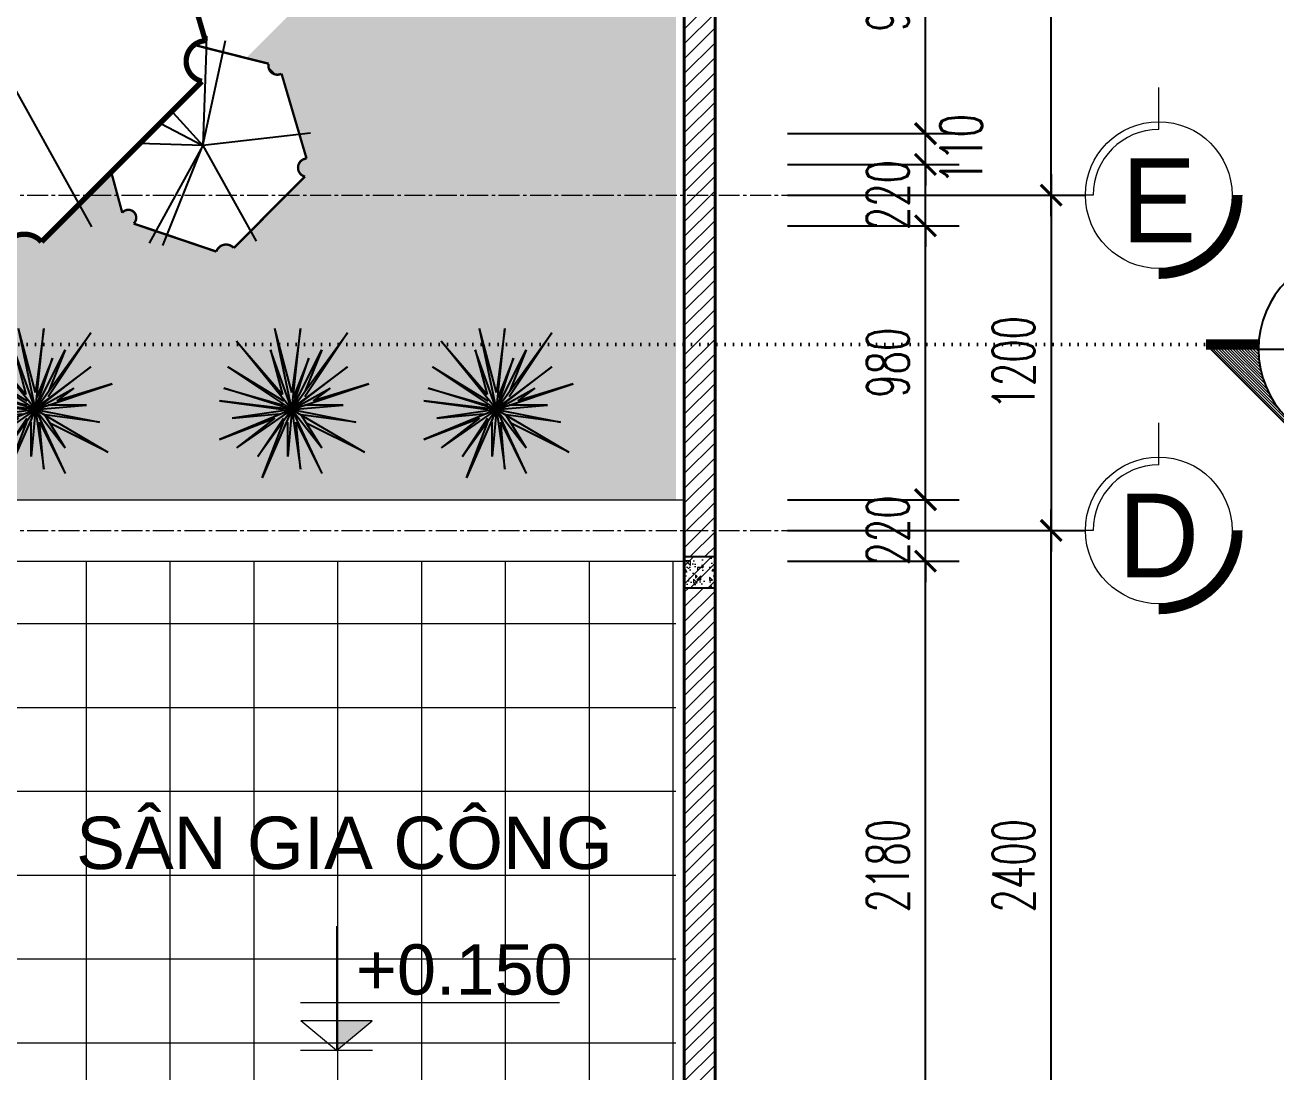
# Model space of a CAD drawing. Header units: millimetres. Extents: x -229618 to 2906, y -178063 to 96806.
# Drawn here: x -195343 to -190865, y -31883 to -28136 of the extents above; entities that cross this region are included whole.
import ezdxf
from ezdxf.enums import TextEntityAlignment as Align

# ---------------------------------------------------------------- set-up
doc = ezdxf.new("R2010")
doc.units = ezdxf.units.MM
doc.header["$LTSCALE"] = 200
doc.header["$MEASUREMENT"] = 0
doc.set_wipeout_variables(frame=1)
doc.header["$PDMODE"] = 3
doc.header["$PDSIZE"] = 50
for name, pattern in [('ACAD_ISO07W100', [3, 0, -3]), ('CENTER2', [1.125, 0.75, -0.125, 0.125, -0.125]), ('DASHED2', [0.375, 0.25, -0.125]), ('HIDDEN2', [0.1875, 0.125, -0.0625])]:
    doc.linetypes.add(name, pattern=pattern)
doc.layers.get('0').update_dxf_attribs({"color": 95, "linetype": 'CONTINUOUS'})
doc.layers.get('DEFPOINTS').update_dxf_attribs({"linetype": 'CONTINUOUS'})
for name, color, linetype, lineweight in [('cat', 1, 'CONTINUOUS', 40), ('hatch', 250, 'CONTINUOUS', 5), ('KH cat', 2, 'HIDDEN2', 50), ('khuat', 8, 'DASHED2', 15), ('thay', 7, 'CONTINUOUS', 18), ('tim', 18, 'CENTER2', 9)]:
    doc.layers.add(name, color=color, linetype=linetype, lineweight=lineweight)
for name, color, linetype in [('Cayxanh', 99, 'CONTINUOUS'), ('COT', 2, 'CONTINUOUS'), ('DIM', 251, 'CONTINUOUS'), ('MANH', 9, 'CONTINUOUS'), ('NOITHAT', 99, 'CONTINUOUS'), ('TEXT', 33, 'CONTINUOUS')]:
    doc.layers.add(name, color=color, linetype=linetype)
doc.styles.add('Aria H iso', font='Vharial_0.ttf')
doc.styles.add('Arial N  iso', font='vnarialn_0.ttf')
doc.styles.add('CHU HOA Day', font='Vharial_0.ttf')
doc.styles.add('CHUC HOA MANH', font='chhbg.shx', dxfattribs={"width": 0.8, "height": 250})
doc.styles.add('dam', font='Vhavanb_0.ttf', dxfattribs={"width": 0.9, "height": 450})
doc.styles.add('Scale', font='vnsimli.shx', dxfattribs={"width": 0.65, "bigfont": 'bigfont.shx'})
doc.dimstyles.new('Scale', dxfattribs={"dimscale": 75, "dimtxt": 2, "dimasz": 1, "dimexe": 1.6, "dimexo": 0, "dimgap": 0.8, "dimtad": 1, "dimdec": 0, "dimzin": 0, "dimdsep": 46, "dimtxsty": 'Scale', "dimblk": 'ARCHTICK', "dimcen": 0.1, "dimdle": 1, "dimclrd": 256, "dimclre": 256, "dimclrt": 3, "dimadec": 0, "dimazin": 0, "dimtfac": 1, "dimtdec": 0, "dimtix": 1, "dimtmove": 2, "dimatfit": 3, "dimldrblk": 'ARCHTICK', "dimfxl": 0, "dimtolj": 1, "dimtzin": 0, "dimarcsym": 0})

# ---------------------------------------------------------------- blocks, each defined once
blk = doc.blocks.new('cao do')
at = {"layer": 'thay'}
for p, q in [((0, 444.6272508608236), (0, 0)), ((798.181270029163, 170.2365376747912), (-128.2891475682845, 170.2365376747912)), ((0, 0), (-127.8852143107215, 106.0771588497737)), ((127.8852143107215, 106.0771588497737), (-127.8852143107215, 106.0771588497737)), ((0, 0), (127.8852143107215, 106.0771588497737))]:
    blk.add_line(p, q, dxfattribs=at)
at = {"layer": 'thay', "ltscale": 600}
blk.add_line((128.2891475682845, 0), (-128.2891475682845, 0), dxfattribs=at)
at = {"layer": 'thay', "color": 150, "ltscale": 600}
blk.add_solid([(0, 0), (0, 106.0771588497737), (127.8852143107215, 106.0771588497737)], dxfattribs=at)
at = {"layer": 'TEXT', "style": 'Arial N  iso'}
blk.add_attdef('%%P0.000', text='', height=200.0000000007276, dxfattribs=at).set_placement((69.50250721070915, 290.0113117169822), align=Align.MIDDLE_LEFT)
blk = doc.blocks.new('_ArchTick')
at = {"color": 0, "linetype": 'ByBlock', "const_width": 0.15}
blk.add_lwpolyline([(-0.5, -0.5), (0.5, 0.5)], dxfattribs=at)
blk = doc.blocks.new('*D301')
at = {"layer": 'DEFPOINTS', "color": 0, "linetype": 'Continuous'}
for p in [(-192613.6099957658, -30054.53525224127), (-192119.7393025086, -30054.53525224127), (-192613.6099957658, -32234.53525224127)]:
    blk.add_point(p, dxfattribs=at)
at = {"layer": 'DIM', "linetype": 'Continuous', "lineweight": -2}
for p, q in [((-192119.7393025086, -32309.53525224127), (-192119.7393025086, -29979.53525224127)), ((-192613.6099957658, -30054.53525224127), (-191999.7393025086, -30054.53525224127)), ((-192613.6099957658, -32234.53525224127), (-191999.7393025086, -32234.53525224127))]:
    blk.add_line(p, q, dxfattribs=at)
at = {"layer": 'DIM', "linetype": 'Continuous', "lineweight": -2, "xscale": 75, "yscale": 75, "zscale": 75}
for p, rotation in [((-192119.7393025086, -30054.53525224127), 90), ((-192119.7393025086, -32234.53525224127), 270)]:
    blk.add_blockref('_ArchTick', p, dxfattribs=dict(at, rotation=rotation))
at = {"layer": 'DIM', "color": 3, "linetype": 'Continuous', "insert": (-192254.7393025086, -31144.5352522413), "char_height": 150, "attachment_point": 5, "rotation": 90, "style": 'Scale'}
blk.add_mtext('\\A1;2180', dxfattribs=at)
blk = doc.blocks.new('*D302')
at = {"layer": 'DEFPOINTS', "color": 0, "linetype": 'Continuous'}
for p in [(-192613.6099957658, -28854.53525224151), (-192119.7393025086, -28854.53525224151), (-192613.6099957658, -29834.53525224127)]:
    blk.add_point(p, dxfattribs=at)
at = {"layer": 'DIM', "linetype": 'Continuous', "lineweight": -2}
for p, q in [((-192119.7393025086, -29909.53525224127), (-192119.7393025086, -28779.53525224151)), ((-192613.6099957658, -28854.53525224151), (-191999.7393025086, -28854.53525224151)), ((-192613.6099957658, -29834.53525224127), (-191999.7393025086, -29834.53525224127))]:
    blk.add_line(p, q, dxfattribs=at)
at = {"layer": 'DIM', "linetype": 'Continuous', "lineweight": -2, "xscale": 75, "yscale": 75, "zscale": 75}
for p, rotation in [((-192119.7393025086, -28854.53525224151), 90), ((-192119.7393025086, -29834.53525224127), 270)]:
    blk.add_blockref('_ArchTick', p, dxfattribs=dict(at, rotation=rotation))
at = {"layer": 'DIM', "color": 3, "linetype": 'Continuous', "insert": (-192254.7393025086, -29344.53525224142), "char_height": 150, "attachment_point": 5, "rotation": 90, "style": 'Scale'}
blk.add_mtext('\\A1;980', dxfattribs=at)
blk = doc.blocks.new('*D303')
at = {"layer": 'DEFPOINTS', "color": 0, "linetype": 'Continuous'}
for p in [(-192613.6099957658, -28634.53525224148), (-192119.7393025086, -28634.53525224148), (-192613.6099957658, -28854.53525224151)]:
    blk.add_point(p, dxfattribs=at)
at = {"layer": 'DIM', "linetype": 'Continuous', "lineweight": -2}
for p, q in [((-192119.7393025086, -28634.53525224148), (-192119.7393025086, -28559.53525224148)), ((-192613.6099957658, -28634.53525224148), (-191999.7393025086, -28634.53525224148)), ((-192119.7393025086, -28854.53525224151), (-192119.7393025086, -28634.53525224148)), ((-192613.6099957658, -28854.53525224151), (-191999.7393025086, -28854.53525224151)), ((-192119.7393025086, -28854.53525224151), (-192119.7393025086, -28929.53525224151))]:
    blk.add_line(p, q, dxfattribs=at)
at = {"layer": 'DIM', "linetype": 'Continuous', "lineweight": -2, "xscale": 75, "yscale": 75, "zscale": 75}
for p, rotation in [((-192119.7393025086, -28634.53525224148), 270), ((-192119.7393025086, -28854.53525224151), 90)]:
    blk.add_blockref('_ArchTick', p, dxfattribs=dict(at, rotation=rotation))
at = {"layer": 'DIM', "color": 3, "linetype": 'Continuous', "insert": (-192254.7393025086, -28744.53525224152), "char_height": 150, "attachment_point": 5, "rotation": 90, "style": 'Scale'}
blk.add_mtext('\\A1;220', dxfattribs=at)
blk = doc.blocks.new('*D321')
at = {"layer": 'DEFPOINTS', "color": 0, "linetype": 'Continuous'}
for p in [(-192613.6099957658, -28524.53525224151), (-192119.7393025086, -28524.53525224151), (-192613.6099957658, -28634.53525224148)]:
    blk.add_point(p, dxfattribs=at)
at = {"layer": 'DIM', "linetype": 'Continuous', "lineweight": -2}
for p, q in [((-192119.7393025086, -28524.53525224151), (-192119.7393025086, -28449.53525224151)), ((-192613.6099957658, -28524.53525224151), (-191999.7393025086, -28524.53525224151)), ((-192119.7393025086, -28634.53525224148), (-192119.7393025086, -28524.53525224151)), ((-192613.6099957658, -28634.53525224148), (-191999.7393025086, -28634.53525224148)), ((-192119.7393025086, -28634.53525224148), (-192119.7393025086, -28709.53525224148))]:
    blk.add_line(p, q, dxfattribs=at)
at = {"layer": 'DIM', "linetype": 'Continuous', "lineweight": -2, "xscale": 75, "yscale": 75, "zscale": 75}
for p, rotation in [((-192119.7393025086, -28524.53525224151), 270), ((-192119.7393025086, -28634.53525224148), 90)]:
    blk.add_blockref('_ArchTick', p, dxfattribs=dict(at, rotation=rotation))
at = {"layer": 'DIM', "color": 3, "linetype": 'Continuous', "insert": (-191991.9144108376, -28579.53525224146), "char_height": 150, "attachment_point": 5, "rotation": 90, "style": 'Scale'}
blk.add_mtext('\\A1;110', dxfattribs=at)
blk = doc.blocks.new('*D322')
at = {"layer": 'DEFPOINTS', "color": 0, "linetype": 'Continuous'}
for p in [(-192613.6099957658, -27544.53525224151), (-192119.7393025086, -27544.53525224151), (-192613.6099957658, -28524.53525224151)]:
    blk.add_point(p, dxfattribs=at)
at = {"layer": 'DIM', "linetype": 'Continuous', "lineweight": -2}
for p, q in [((-192119.7393025086, -28599.53525224151), (-192119.7393025086, -27469.53525224151)), ((-192613.6099957658, -27544.53525224151), (-191999.7393025086, -27544.53525224151)), ((-192613.6099957658, -28524.53525224151), (-191999.7393025086, -28524.53525224151))]:
    blk.add_line(p, q, dxfattribs=at)
at = {"layer": 'DIM', "linetype": 'Continuous', "lineweight": -2, "xscale": 75, "yscale": 75, "zscale": 75}
for p, rotation in [((-192119.7393025086, -27544.53525224151), 90), ((-192119.7393025086, -28524.53525224151), 270)]:
    blk.add_blockref('_ArchTick', p, dxfattribs=dict(at, rotation=rotation))
at = {"layer": 'DIM', "color": 3, "linetype": 'Continuous', "insert": (-192254.7393025086, -28034.53525224154), "char_height": 150, "attachment_point": 5, "rotation": 90, "style": 'Scale'}
blk.add_mtext('\\A1;980', dxfattribs=at)
blk = doc.blocks.new('cay2')
blk.add_wipeout([(-783.3862520408314, 2605.97634857144), (-669.7851532255713, 2541.382296950036), (-563.7380498672512, 2533.4899911067314), (-470.2005877254892, 2560.034663773793), (-410.85799498562676, 2603.9500386054233), (-366.31049344086506, 2656.3824139971284), (-345.98413039929034, 2707.3580155592645), (1721.4340302103153, 2007.3806147460673), (1705.578429317107, 1886.3899189359781), (1709.3785351840788, 1782.7587459861124), (1763.0838922381342, 1695.821553320965), (1841.313022535275, 1649.610883906681), (1959.594798745315, 1648.6467931032157), (2032.5233530852856, 1688.225422843525), (2058.4453923627907, 1714.7461148422217), (2620.7714587915884, -362.8136449980566), (2526.708301326573, -374.09294228936596), (2477.962788813352, -408.1570759824963), (2440.502035307621, -470.2802771645138), (2434.640462110532, -543.2804498842579), (2455.446299896049, -600.950483296233), (2520.761892467323, -665.9757816962547), (633.239109080773, -2555.7932382937884), (527.0155963109778, -2512.829644794672), (419.94303079556806, -2486.336351840707), (328.029921452408, -2505.535178063784), (235.73282319118871, -2578.877112783841), (-1683.9323415420533, -2094.113215201022), (-1683.9540552983813, -1991.1300562642655), (-1767.2696343614873, -1861.372137035879), (-1837.5185663171462, -1837.5659566372078), (-2013.5719026205743, -1840.189443856826), (-2653.46013747617, 329.70627494855216), (-2535.3096958474225, 371.2510944429059), (-2435.778965057523, 543.8901021496276), (-2457.787081312016, 664.3944059296582), (-2614.679283276069, 791.386527985007), (-791.9667141046169, 2615.0220565941645)]).dxf.layer = 'NOITHAT'
at = {"color": 0}
for p, q in [((0, 0), (-1361.324939018232, 2445.957630174235)), ((1018.669627417694, 2556.634528795257), (0, 0)), ((0, 0), (1371.95001335931, 2490.228389622644)), ((-2755.852947753738, -320.9630080964416), (0, 0)), ((0, 0), (-580.3891068790108, -2689.446808537468)), ((-96.95305563218426, -2800.123707856983), (0, 0)), ((0, 0), (2971.008747612359, -99.60920945741236)), ((2506.165771308588, -1317.054179962724), (0, 0)), ((1929.761124818469, -2136.06277294457), (0, 0)), ((-1665.776821100735, -2009.307241765782), (-1837.518566317158, -1837.565956637263))]:
    blk.add_line(p, q, dxfattribs=at)
at = {"color": 0, "const_width": 60.29463978099962}
blk.add_lwpolyline([(662.3249797616445, -2532.709363803617), (2523.81840313322, -662.9056257683551, -0.87835), (2620.771458791598, -362.8136449981248), (2058.445392362803, 1714.746114842244, -1.08251), (1767.586685554154, 1991.754450507113), (-345.9841303992725, 2707.358015559264, -0.572261), (-791.9667141046084, 2615.022056594142), (-2614.679283276171, 791.3865279849852, -0.8589959999999999), (-2653.460137476184, 329.7062749486649), (-2013.571902620577, -1840.189443856827, -0.641787), (-1683.932341542066, -2094.113215200952), (235.7328231912397, -2578.877112783841, -0.502365), (604.1532383999147, -2578.877112783841)], format="xyb", close=True, dxfattribs=at)
blk = doc.blocks.new('*D61')
at = {"layer": 'DEFPOINTS', "color": 0, "linetype": 'Continuous'}
for p in [(-192613.6099957658, -29944.53525224139), (-191669.7393025086, -29944.53525224139), (-192613.6099957658, -32344.53525224151)]:
    blk.add_point(p, dxfattribs=at)
at = {"layer": 'DIM', "linetype": 'Continuous', "lineweight": -2}
for p, q in [((-191669.7393025086, -32419.53525224151), (-191669.7393025086, -29869.53525224139)), ((-192613.6099957658, -29944.53525224139), (-191549.7393025086, -29944.53525224139)), ((-192613.6099957658, -32344.53525224151), (-191549.7393025086, -32344.53525224151))]:
    blk.add_line(p, q, dxfattribs=at)
at = {"layer": 'DIM', "linetype": 'Continuous', "lineweight": -2, "xscale": 75, "yscale": 75, "zscale": 75}
for p, rotation in [((-191669.7393025086, -29944.53525224139), 90), ((-191669.7393025086, -32344.53525224151), 270)]:
    blk.add_blockref('_ArchTick', p, dxfattribs=dict(at, rotation=rotation))
at = {"layer": 'DIM', "color": 3, "linetype": 'Continuous', "insert": (-191804.7393025086, -31144.53525224148), "char_height": 150, "attachment_point": 5, "rotation": 90, "style": 'Scale'}
blk.add_mtext('\\A1;2400', dxfattribs=at)
blk = doc.blocks.new('*D68')
at = {"layer": 'DEFPOINTS', "color": 0, "linetype": 'Continuous'}
for p in [(-192613.6099957658, -26794.53525224151), (-191669.7393025086, -26794.53525224151), (-192613.6099957658, -28744.53525224151)]:
    blk.add_point(p, dxfattribs=at)
at = {"layer": 'DIM', "linetype": 'Continuous', "lineweight": -2}
for p, q in [((-191669.7393025086, -28819.53525224151), (-191669.7393025086, -26719.53525224151)), ((-192613.6099957658, -26794.53525224151), (-191549.7393025086, -26794.53525224151)), ((-192613.6099957658, -28744.53525224151), (-191549.7393025086, -28744.53525224151))]:
    blk.add_line(p, q, dxfattribs=at)
at = {"layer": 'DIM', "linetype": 'Continuous', "lineweight": -2, "xscale": 75, "yscale": 75, "zscale": 75}
for p, rotation in [((-191669.7393025086, -26794.53525224151), 90), ((-191669.7393025086, -28744.53525224151), 270)]:
    blk.add_blockref('_ArchTick', p, dxfattribs=dict(at, rotation=rotation))
at = {"layer": 'DIM', "color": 3, "linetype": 'Continuous', "insert": (-191804.7393025086, -27769.53525224154), "char_height": 150, "attachment_point": 5, "rotation": 90, "style": 'Scale'}
blk.add_mtext('\\A1;1950', dxfattribs=at)
blk = doc.blocks.new('tr')
at = {"layer": 'thay', "ltscale": 600}
for p, q in [((0, -200), (0, 0)), ((313.2121651118505, -513.2121651118505), (513.2121651118505, -513.2121651118505))]:
    blk.add_line(p, q, dxfattribs=at)
at = {"layer": 'thay', "ltscale": 600, "const_width": 49.99999999999999}
blk.add_lwpolyline([(-375, -513.2121651118505, 0.414213562373095), (0, -888.2121651118505, 0.414213562373095)], format="xyb", dxfattribs=at)
at = {"layer": 'thay', "ltscale": 600}
blk.add_circle((0, -513.2121651118505), 349.9999999999999, dxfattribs=at)
blk.add_arc((0, -513.2121651118505), 313.2121651118522, 0, 90, dxfattribs=at)
at = {"layer": 'TEXT', "linetype": 'Continuous', "style": 'Aria H iso'}
blk.add_attdef('A', text='', height=350, dxfattribs=at).set_placement((8.526512829121202e-14, -670.5705110874841), align=Align.CENTER)
blk = doc.blocks.new('can')
at = {"layer": 'hatch'}
h = blk.add_hatch(dxfattribs=at)
h.set_pattern_fill('ANSI31', color=256, scale=77, style=0)
h.set_pattern_definition([(45, (-226987.2, -81426.40000000002), (-6.80590276892052, 6.805902768920521), [])])
h.paths.add_polyline_path([(462.0000000000001, 0, -0.01239045031483334), (461.4327522195455, -22.88700895913644), (711.9413905567344, -22.88700895913644), (-3.011668449570217e-14, 689.0543815976416), (-711.9413905567344, -22.88700895913644), (-461.4327522195455, -22.88700895913644, -0.01239045031483334), (-462.0000000000001, 0, -1)])
at = {"layer": 'cat', "linetype": 'Continuous', "const_width": 49.896}
for points in [[(-461.4327522195526, -22.88700895913644), (-711.9413905568072, -22.88700895913644)], [(461.4327522194944, -22.88700895913644), (711.941390556749, -22.88700895913644)]]:
    blk.add_lwpolyline(points, dxfattribs=at)
at = {"layer": 'MANH', "linetype": 'Continuous'}
for p in [(-711.941390556749, -22.88700895915099), (711.941390556749, -22.88700895915099)]:
    blk.add_line(p, (0, 689.0543815976416), dxfattribs=at)
at = {"layer": 'MANH'}
blk.add_line((-462, 0), (462, 0), dxfattribs=at)
blk.add_circle((0, 0), 462.0000000000001, dxfattribs=at)
at = {"layer": 'TEXT', "style": 'CHU HOA Day'}
blk.add_attdef('A', text='', height=300, dxfattribs=at).set_placement((8.990312242065556, 86.01152025154443), align=Align.CENTER)
at = {"layer": 'TEXT', "style": 'CHUC HOA MANH', "width": 0.65}
blk.add_attdef('KT-00', text='', height=230, dxfattribs=at).set_placement((5.884608312160708, -276.4380483762507), align=Align.CENTER)
blk = doc.blocks.new('*D107')
at = {"layer": 'DEFPOINTS', "color": 0, "linetype": 'Continuous'}
for p in [(-192613.6099957658, -28744.53525224151), (-192613.6099957658, -29944.53525224139), (-191669.7393025086, -29944.53525224139)]:
    blk.add_point(p, dxfattribs=at)
at = {"layer": 'DIM', "linetype": 'Continuous', "lineweight": -2}
for p, q in [((-191669.7393025086, -28669.53525224151), (-191669.7393025086, -30019.53525224139)), ((-192613.6099957658, -28744.53525224151), (-191549.7393025086, -28744.53525224151)), ((-192613.6099957658, -29944.53525224139), (-191549.7393025086, -29944.53525224139))]:
    blk.add_line(p, q, dxfattribs=at)
at = {"layer": 'DIM', "linetype": 'Continuous', "lineweight": -2, "xscale": 75, "yscale": 75, "zscale": 75}
for p, rotation in [((-191669.7393025086, -28744.53525224151), 90), ((-191669.7393025086, -29944.53525224139), 270)]:
    blk.add_blockref('_ArchTick', p, dxfattribs=dict(at, rotation=rotation))
at = {"layer": 'DIM', "color": 3, "linetype": 'Continuous', "insert": (-191804.7393025086, -29344.53525224148), "char_height": 150, "attachment_point": 5, "rotation": 90, "style": 'Scale'}
blk.add_mtext('\\A1;1200', dxfattribs=at)
blk = doc.blocks.new('*D338')
at = {"layer": 'DEFPOINTS', "color": 0, "linetype": 'Continuous'}
for p in [(-192613.6099957658, -29834.53525224127), (-192119.7393025086, -29834.53525224127), (-192613.6099957658, -30054.53525224127)]:
    blk.add_point(p, dxfattribs=at)
at = {"layer": 'DIM', "linetype": 'Continuous', "lineweight": -2}
for p, q in [((-192119.7393025086, -29834.53525224127), (-192119.7393025086, -29759.53525224127)), ((-192613.6099957658, -29834.53525224127), (-191999.7393025086, -29834.53525224127)), ((-192119.7393025086, -30054.53525224127), (-192119.7393025086, -29834.53525224127)), ((-192613.6099957658, -30054.53525224127), (-191999.7393025086, -30054.53525224127)), ((-192119.7393025086, -30054.53525224127), (-192119.7393025086, -30129.53525224127))]:
    blk.add_line(p, q, dxfattribs=at)
at = {"layer": 'DIM', "linetype": 'Continuous', "lineweight": -2, "xscale": 75, "yscale": 75, "zscale": 75}
for p, rotation in [((-192119.7393025086, -29834.53525224127), 270), ((-192119.7393025086, -30054.53525224127), 90)]:
    blk.add_blockref('_ArchTick', p, dxfattribs=dict(at, rotation=rotation))
at = {"layer": 'DIM', "color": 3, "linetype": 'Continuous', "insert": (-192254.7393025086, -29944.5352522413), "char_height": 150, "attachment_point": 5, "rotation": 90, "style": 'Scale'}
blk.add_mtext('\\A1;220', dxfattribs=at)
blk = doc.blocks.new('COTOCTIEN')
at = {"layer": 'Cayxanh'}
for p, q in [((0, 0), (-734.8349363871966, 1017.463758088415)), ((-734.8349363871966, 1017.463758088415), (-169.5772930147359, 169.5772930147359)), ((0, 0), (-113.0515286744921, 1073.989522410673)), ((-113.0515286744921, 1073.989522410673), (0, 226.1030573609751)), ((0, 0), (226.1030573489843, 1073.989522410673)), ((0, 226.1030573609751), (226.1030573489843, 1073.989522410673)), ((0, 0), (734.8349363872258, 904.4122293959372)), ((734.8349363872258, 904.4122293959372), (125.0342733675789, 200.2611069552368)), ((0, 0), (-395.6803503637202, 791.3607007274404)), ((-395.6803503637202, 791.3607007274404), (-177.3739501626114, 245.5947002307512)), ((0, 0), (-226.1030573489843, 678.3091720589437)), ((-226.1030573489843, 678.3091720589437), (-16.15021838035318, 153.4270746404072)), ((0, 0), (282.6288216892572, 791.3607007274404)), ((282.6288216892572, 791.3607007274404), (125.0342733675789, 200.2611069552368)), ((0, 0), (-734.8349363871966, 565.2576433904469)), ((-734.8349363871966, 565.2576433904469), (-56.52576434024377, 56.52576434623916)), ((0, 0), (847.8864650617179, 565.2576433904469)), ((847.8864650617179, 565.2576433904469), (113.0515286744921, 113.0515286684968)), ((0, 0), (-1017.463758076425, 339.1545860294718)), ((-1017.463758076425, 339.1545860294718), (-282.6288216892281, 113.0515286684968)), ((0, 0), (-508.7318790382124, 282.6288216832327)), ((-508.7318790382124, 282.6288216832327), (-282.6288216892281, 113.0515286684968)), ((0, 0), (904.4122294019617, 282.6288216832327)), ((904.4122294019617, 282.6288216832327), (113.0515286744921, 56.52576434623916)), ((0, 0), (-960.9379937361809, -565.2576433664653)), ((0, 0), (-847.8864650616888, -169.5772930147359)), ((0, 0), (-678.3091720529483, 56.52576434623916)), ((-678.3091720529483, 56.52576434623916), (-169.5772930147359, 56.52576434623916)), ((0, 0), (-395.6803503637202, -508.7318790442077)), ((0, 0), (-395.6803503637202, -847.886465049698)), ((0, 0), (-113.0515286744921, -791.3607007274404)), ((0, 0), (960.93799373621, 113.0515286684968)), ((0, 0), (56.52576434024377, -621.7834077127045)), ((0, 0), (395.6803503637493, -904.4122293959372)), ((0, 0), (960.93799373621, -395.6803503517294)), ((0, 0), (791.3607007274695, -113.0515286684968)), ((0, 0), (452.2061146979977, -621.7834077127045)), ((0, 0), (734.8349363872258, -508.7318790442077)), ((960.93799373621, 113.0515286684968), (113.0515286744921, 0)), ((-847.8864650616888, -169.5772930147359), (-122.9106736173271, -72.30039623565972)), ((-395.6803503637202, -508.7318790442077), (-122.9106736173271, -72.30039623565972)), ((452.2061146979977, -621.7834077127045), (113.0515286744921, -113.0515286684968)), ((791.3607007274695, -113.0515286684968), (169.577293014765, -56.5257643222576)), ((960.93799373621, -395.6803503517294), (226.1030573489843, -113.0515286684968)), ((226.1030573489843, -113.0515286684968), (734.8349363872258, -508.7318790442077)), ((-960.9379937361809, -565.2576433664653), (-190.1321164111723, -179.8547047009924)), ((-56.52576434024377, -169.5772930147359), (-395.6803503637202, -847.886465049698)), ((-113.0515286744921, -791.3607007274404), (-56.52576434024377, -169.5772930147359)), ((56.52576434024377, -621.7834077127045), (56.52576434024377, -169.5772930147359)), ((395.6803503637493, -904.4122293959372), (113.0515286744921, -169.5772930147359))]:
    blk.add_line(p, q, dxfattribs=at)

msp = doc.modelspace()

# ---------------------------------------------------------------- hatches: boundary and pattern name
at = {"layer": 'hatch', "linetype": 'Continuous'}
h = msp.add_hatch(dxfattribs=at)
h.set_pattern_fill('ANSI31', color=256, scale=300, style=0)
h.set_pattern_definition([(45, (-231220.1186522694, -29953.5581292839), (-26.51650429449553, 26.51650429449553), [])])
edge = h.paths.add_edge_path()
edge.add_line((-193093.0464498335, -36544.53525224151), (-193093.0464498335, -36654.53525224151))
edge.add_line((-193093.0464498335, -36654.53525224151), (-195343.0464498336, -36654.53525224151))
edge.add_line((-195343.0464498336, -36654.53525224151), (-195343.0464498336, -36544.53525224151))
edge.add_line((-195343.0464498336, -36544.53525224151), (-195319.7949788276, -36544.53525224151))
edge.add_arc((-195243.0464498333, -36544.53525224151), 76.7485289942415, 179.9999999999973, 360)
edge.add_line((-195166.2979208391, -36544.53525224151), (-193093.0464498335, -36544.53525224151))
h.paths.add_polyline_path([(-192983.0464498335, -33299.53525224153), (-192873.0464498336, -33299.53525224153), (-192873.0464498335, -36434.53525224151), (-192983.0464498335, -36434.53525224151)])
h.paths.add_polyline_path([(-192873.0464498336, -30039.53525224148), (-192983.0464498335, -30039.53525224148), (-192983.0464498335, -26904.53525224156), (-192873.0464498336, -26904.53525224156)])
h.paths.add_polyline_path([(-192983.0464498335, -30149.53525224142), (-192873.0464498336, -30149.53525224142), (-192873.0464498336, -33189.53525224159), (-192983.0464498335, -33189.53525224159)])
h.paths.add_polyline_path([(-196818.0464498336, -26684.53525224153), (-196818.0464498336, -26794.53525224152), (-193093.0464498335, -26794.53525224156), (-193093.0464498336, -26684.53525224157)])
h.paths.add_polyline_path([(-200633.0464498335, -26684.5352522415), (-200633.0464498335, -26794.5352522415), (-196928.0464498336, -26794.53525224152), (-196928.0464498335, -26684.53525224153)])
h = msp.add_hatch(dxfattribs=at)
h.set_pattern_fill('GRASS', color=256, scale=100, style=0)
h.set_pattern_definition([(270, (28077.07220243584, -63878.09338152537), (-70.7106781, -70.7106781), [18.75, -122.6713563]), (315, (28077.07220243584, -63878.09338152537), (-70.71067811865474, -70.71067811865476), [18.75, -81.25]), (225, (28077.07220243584, -63878.09338152537), (-70.71067811865476, 70.71067811865474), [18.75, -81.25])])
edge = h.paths.add_edge_path()
edge.add_line((-193093.0464498336, -26904.53525224156), (-193013.0464498336, -26904.53525224156))
edge.add_line((-193013.0464498336, -26904.53525224156), (-193013.0464498336, -29834.53525224127))
edge.add_line((-193013.0464498336, -29834.53525224127), (-196538.8681310565, -29834.53525224127))
edge.add_line((-196538.8681310565, -29834.53525224127), (-196543.0464498336, -28634.53525224148))
edge.add_line((-196543.0464498336, -28634.53525224148), (-199653.0464498337, -28634.53525224145))
edge.add_line((-199653.0464498337, -28634.53525224145), (-199653.0464498337, -28524.53525224151))
edge.add_line((-199653.0464498337, -28524.53525224151), (-200743.0464498335, -28524.53525224151))
edge.add_line((-200743.0464498335, -28524.53525224151), (-200743.0464498336, -26794.53525224153))
edge.add_line((-200743.0464498336, -26794.53525224153), (-196127.7049307803, -26794.53525224153))
edge.add_line((-196127.7049307803, -26794.53525224153), (-196010.2411656446, -26924.55651375893))
edge.add_line((-196010.2411656446, -26924.55651375893), (-196328.1284359266, -27243.86293664729))
edge.add_arc((-196349.5464306702, -27289.14117740963), 50.08841767686019, -100.49340223071778, 64.68441667254149, ccw=False)
edge.add_line((-196358.6686484874, -27338.39191067795), (-196181.5359373974, -27992.82323563713))
edge.add_arc((-196132.263068375, -28032.81629532529), 63.46070000335045, -48.14062005921778, 140.9349731340465, ccw=False)
edge.add_line((-196089.9154446673, -28080.08086145285), (-196077.1032862203, -28084.41874603729))
edge.add_line((-196077.1032862203, -28084.41874603729), (-196098.5686085918, -28105.9798966191))
edge.add_arc((-196108.0877173668, -28126.10355918015), 22.26151896749972, -100.49340223066338, 64.68441667254677, ccw=False)
edge.add_line((-196112.1420363966, -28147.99277396608), (-196033.4163870233, -28438.8511406146))
edge.add_arc((-196011.5173341245, -28456.6258338094), 28.20475555704342, -48.14062005900979, 140.9349731338888, ccw=False)
edge.add_line((-195992.6961680321, -28477.6323076438), (-195696.7962535231, -28577.81680684441))
edge.add_arc((-195661.7795313101, -28589.69734227348), 36.97726269781434, 42.13557099698852, 161.2588623089894, ccw=False)
edge.add_line((-195634.3586917462, -28564.88977257724), (-195379.1789318245, -28309.58079833418))
edge.add_arc((-195371.5333505038, -28277.67737493372), 32.80675751123078, 172.2514053627826, 256.52335541845457, ccw=False)
edge.add_arc((-195345.3530120427, -28332.22718936962), 83.19884107008768, 42.13557099697857, 134.8609763138622, ccw=False)
edge.add_line((-195283.6561230239, -28276.41015755309), (-195034.1923890883, -28026.82010369658))
edge.add_line((-195034.1923890883, -28026.82010369658), (-194994.8156938343, -28172.30053296924))
edge.add_arc((-194972.9166409354, -28190.07522616392), 28.20475555704593, -48.1406200593878, 140.9349731342214, ccw=False)
edge.add_line((-194954.0954748431, -28211.08169999844), (-194658.1955603341, -28311.26619919905))
edge.add_arc((-194623.1788381211, -28323.14673462812), 36.97726269781434, 42.13557099698852, 161.2588623089894, ccw=False)
edge.add_line((-194595.7579985572, -28298.33916493188), (-194340.5782386355, -28043.03019068882))
edge.add_arc((-194332.9326573148, -28011.12676728836), 32.80675751123606, 93.8735686312578, 256.52335541845173, ccw=False)
edge.add_line((-194335.1489190425, -27978.39495520355), (-194424.7332720057, -27674.60955428786))
edge.add_arc((-194439.6640248179, -27646.26246531193), 32.03880198993601, 256.9850279146074, 297.7763159506412, ccw=False)
edge.add_line((-194446.8793444116, -27677.47823049736), (-194470.8797706737, -27653.47786853116))
edge.add_arc((-194439.6640248179, -27646.26246531189), 32.03880198993601, 167.0090357817037, 193.0151255782268, ccw=False)
edge.add_line((-194470.8828105996, -27639.06022626656), (-194694.5268051984, -27582.5844738883))
edge.add_line((-194694.5268051984, -27582.5844738883), (-194693.6194475836, -27556.378867969))
edge.add_arc((-194692.2991052282, -27630.18226285517), 73.81520440030057, 91.02491186881664, 93.87356863144929)
edge.add_line((-194697.2856941158, -27556.53568566433), (-194730.4256991871, -27444.15613059772))
edge.add_arc((-194737.3217086016, -27499.19166872133), 55.46589404670048, 42.13557099702149, 82.85800208621453, ccw=False)
edge.add_line((-194696.1904492558, -27461.98031417697), (-194313.4208093733, -27079.0168528124))
edge.add_arc((-194301.9524373921, -27031.1617177117), 49.21013626687061, 93.873568631257, 256.5233554184073, ccw=False)
edge.add_line((-194305.2768299837, -26982.06399958447), (-194360.5778465634, -26794.53525224156))
edge.add_line((-194360.5778465634, -26794.53525224156), (-193093.0464498335, -26794.53525224156))
edge.add_line((-193093.0464498335, -26794.53525224156), (-193093.0464498336, -26904.53525224156))
h = msp.add_hatch(dxfattribs=at)
h.set_pattern_fill('BT', color=256, scale=100, style=0)
h.set_pattern_definition([(0, (83.2936, 12.8304), (0, 100), [0, -100]), (0, (12.6491, 56.0645), (0, 100), [0, -100]), (0, (15.7802, 38.4579), (0, 100), [0, -100]), (0, (51.0046, 46.6743), (0, 100), [0, -100]), (0, (32.0226, 75.4319), (0, 100), [0, -100]), (0, (26.9346, 62.7159), (0, 100), [0, -100]), (0, (35.9364, 84.0396), (0, 100), [0, -100]), (0, (22.0423, 92.4516), (0, 100), [0, -100]), (0, (41.2201, 70.5411), (0, 100), [0, -100]), (0, (9.1267, 70.9324), (0, 100), [0, -100]), (0, (73.11770000000001, 71.3236), (0, 100), [0, -100]), (0, (87.59889999999999, 74.0624), (0, 100), [0, -100]), (0, (80.16260000000001, 63.8897), (0, 100), [0, -100]), (0, (82.3152, 50.19560000000001), (0, 100), [0, -100]), (0, (56.2883, 62.129), (0, 100), [0, -100]), (0, (55.5055, 34.5453), (0, 100), [0, -100]), (0, (55.5055, 25.9376), (0, 100), [0, -100]), (0, (8.1483, 23.9813), (0, 100), [0, -100]), (0, (47.6779, 35.719), (0, 100), [0, -100]), (0, (48.0692, 2.462), (0, 100), [0, -100]), (0, (37.3062, 23.7856), (0, 100), [0, -100]), (0, (38.089, 14.0041), (0, 100), [0, -100]), (0, (25.1734, 6.765800000000001), (0, 100), [0, -100]), (0, (31.8269, 20.0687), (0, 100), [0, -100]), (0, (27.1303, 24.1769), (0, 100), [0, -100]), (45, (79.9918, 21.1052), (0, 100.0000309448952), [8, -133.4214]), (135, (85.6486, 26.7621), (-100.0000309448952, 0), [8, -133.4214]), (270, (79.9918, 32.419), (100, -1.83697019872103e-14), [11.3137, -88.68629999999999]), (180, (76.5201, 22.3784), (-1.224646799147353e-14, -100), [12, -88]), (270, (64.5201, 22.3784), (100, -1.83697019872103e-14), [12, -88]), (45, (64.5201, 10.3784), (0, 100.0000309448952), [16.9706, -124.4508]), (90, (39.5136, 29.2946), (-100, 6.123233995736766e-15), [16.8, -83.2]), (180, (39.5136, 46.0946), (-1.224646799147353e-14, -100), [16.8, -83.2]), (315, (22.7136, 46.0946), (100.0000309448952, -2.220446049250313e-14), [23.7588, -117.6626]), (135, (25.2832, 11.3132), (-100.0000309448952, 0), [7.000000000000001, -134.4214]), (225, (20.3334, 16.263), (-1.110223024625157e-14, -100.0000309448952), [7.000000000000001, -134.4214]), (0, (15.3837, 11.3132), (0, 100), [9.8995, -90.1005]), (0, (61.8343, 78.9176), (0, 100), [13.75, -86.25]), (90, (75.5843, 78.9176), (-100, 6.123233995736766e-15), [13.75, -86.25]), (225, (75.5843, 92.66760000000001), (-1.110223024625157e-14, -100.0000309448952), [19.4454, -121.9759]), (270, (50.2708, 80.9095), (100, -1.83697019872103e-14), [12.5, -87.5]), (0, (50.2708, 68.4095), (0, 100), [12.5, -87.5]), (135, (62.7708, 68.4095), (-100.0000309448952, 0), [17.6777, -123.7437]), (45, (56.63060000000001, 84.7607), (0, 100.0000309448952), [8.5, -132.9214]), (135, (62.64100000000001, 90.7711), (-100.0000309448952, 0), [8.5, -132.9214]), (270, (56.63060000000001, 96.7816), (100, -1.83697019872103e-14), [12.0208, -87.9792]), (135, (17.3655, 77.5609), (-100.0000309448952, 0), [14.1421, -127.2792]), (0, (7.3655, 77.5609), (0, 100), [10, -90]), (270, (7.3655, 87.5609), (100, -1.83697019872103e-14), [10, -90]), (45, (0, 0), (-49.49747468305831, 49.49747468305833), []), (45, (35, 0), (-49.49747468305831, 49.49747468305833), [])])
h.paths.add_polyline_path([(-192873.0464498336, -30149.53525224142), (-192983.0464498336, -30149.53525224142), (-192983.0464498336, -30039.53525224148), (-192873.0464498335, -30039.53525224148)])
h = msp.add_hatch(dxfattribs=at)
h.set_pattern_fill('ANSI37', color=256, scale=2400, angle=45, style=0)
h.set_pattern_definition([(270, (28077.07220243584, -63878.09338152537), (-300, -5.684341886080801e-14), []), (180, (28077.07220243584, -63878.09338152537), (-5.684341886080801e-14, 300), [])])
h.paths.add_polyline_path([(-195343.0464498336, -32234.53525224151), (-195563.0464498336, -32234.53525224151), (-195563.0464498336, -32234.43209491155), (-195643.0464498336, -32234.43209491155), (-195683.0464498335, -32234.43209491155, 0.3999915795771942), (-196463.0464498335, -31415.40828573387), (-196463.0464498335, -31414.43209491155), (-196503.0464498335, -31414.43209491155), (-196503.0464498335, -32234.43209491155), (-196543.0464498336, -32234.43209491155), (-196543.0464498335, -31034.53525224133), (-195343.0464498336, -31034.53525224127)])
h.paths.add_polyline_path([(-195453.0464498336, -30054.53525224127), (-193013.0464498336, -30054.53525224127), (-193013.0464498336, -32234.5352522415), (-195343.0464498336, -32234.53525224151), (-195343.0464498336, -31034.53525224127), (-195453.0464498336, -31034.53525224127)])
h.paths.add_polyline_path([(-196543.0464498336, -30054.53525224127), (-195453.0464498336, -30054.53525224127), (-195453.0464498336, -31034.53525224127), (-196543.0464498335, -31034.53525224133)])

# ---------------------------------------------------------------- linework, layer by layer
at = {"layer": 'cat', "linetype": 'Continuous'}
for points in [[(-195343.0464498336, -36654.53525224151), (-192873.0464498336, -36654.53525224151), (-192873.0464498336, -26684.53525224156), (-200743.0464498336, -26684.53525224151)], [(-192983.0464498336, -36434.53525224151), (-192983.0464498336, -26904.53525224156)]]:
    msp.add_lwpolyline(points, dxfattribs=at)
at = {"layer": 'COT', "linetype": 'Continuous'}
msp.add_lwpolyline([(-192983.0464498336, -30149.53525224142), (-192873.0464498336, -30149.53525224142), (-192873.0464498336, -30039.53525224148), (-192983.0464498336, -30039.53525224148)], close=True, dxfattribs=at)
at = {"layer": 'KH cat', "linetype": 'ACAD_ISO07W100', "ltscale": 0.05}
msp.add_line((-215412.0305151769, -29278.93208321283), (-191040.3345220542, -29278.93208321283), dxfattribs=at)
at = {"layer": 'thay', "linetype": 'Continuous'}
for p, q in [((-196543.0464498336, -29834.53525224127), (-192983.0464498336, -29834.53525224127)), ((-196543.0464498336, -30054.53525224127), (-192983.0464498336, -30054.53525224127))]:
    msp.add_line(p, q, dxfattribs=at)
at = {"layer": 'tim', "ltscale": 0.5}
msp.add_line((-214459.9927320913, -29944.53525224139), (-191669.7393025086, -29944.53525224139), dxfattribs=at)

# ---------------------------------------------------------------- block references
at = {"layer": 'Cayxanh', "xscale": -0.2699999999895226, "yscale": 0.2699999999895226, "zscale": 0.27}
for p in [(-195305.7012165874, -29511.74236753641), (-194387.4272135072, -29511.74236753641), (-193655.4072763672, -29511.74236753641)]:
    msp.add_blockref('COTOCTIEN', p, dxfattribs=at)
at = {"layer": 'MANH', "xscale": 0.75, "yscale": 0.75, "zscale": 0.75, "rotation": 90}
for p in [(-191669.7393025086, -28744.53525224151), (-191669.7393025086, -29944.53525224139)]:
    msp.add_blockref('tr', p, dxfattribs=at)
at = {"layer": 'TEXT', "linetype": 'Continuous'}
ref = msp.add_blockref('can', (-190581.5490786449, -29296.09733992734), dxfattribs=dict(at, xscale=-0.749999999825377, yscale=0.7499999997962732, zscale=0.7499999997956535, rotation=180))
ref.add_attrib('A', '1', dxfattribs={"height": 224.999999938696, "style": 'CHU HOA Day'}).set_placement((-190574.8063444651, -29585.60598003713), align=Align.CENTER)
ref.add_attrib('KT-00', 'kt-10', dxfattribs={"color": 3, "height": 150, "style": 'CHUC HOA MANH', "width": 0.8}).set_placement((-190577.1356224119, -29238.76880370171), align=Align.CENTER)
at = {"layer": 'thay', "linetype": 'Continuous'}
ref = msp.add_blockref('cao do', (-194227.9420317689, -31805.785781518), dxfattribs=at)
ref.add_attrib('%%P0.000', '+0.150', dxfattribs={"layer": 'TEXT', "height": 180, "style": 'Arial N  iso'}).set_placement((-194158.4395245582, -31515.77446980102), align=Align.MIDDLE_LEFT)

# ---------------------------------------------------------------- texts
at = {"layer": 'TEXT', "linetype": 'Continuous', "style": 'dam'}
for s, p in [('e', (-191284.8301786747, -28762.9697542522)), ('d', (-191284.8301786747, -29962.96975425209))]:
    msp.add_text(s, height=300, dxfattribs=at).set_placement(p, align=Align.MIDDLE)
at = {"layer": 'TEXT', "style": 'Aria H iso'}
msp.add_text('s©n gia c«ng', height=187.4999999999977, dxfattribs=at).set_placement((-195159.894999867, -31156.28040264596))

# ---------------------------------------------------------------- dimensions: what is measured, and where the dimension line sits
at = {"layer": 'DIM', "linetype": 'Continuous'}
for base, p1, p2, picture, middle in [((-191669.7393025086, -26794.53525224151), (-192613.6099957658, -28744.53525224151), (-192613.6099957658, -26794.53525224151), '*D68', (-191804.7393025086, -27769.53525224154)), ((-191669.7393025086, -29944.53525224139), (-192613.6099957658, -32344.53525224151), (-192613.6099957658, -29944.53525224139), '*D61', (-191804.7393025086, -31144.53525224148))]:
    dim = msp.add_linear_dim(base=base, p1=p1, p2=p2, angle=270, dimstyle='Scale', dxfattribs=at)
    dim.commit()
    dim.dimension.update_dxf_attribs({"geometry": picture, "text_midpoint": middle})
for base, p1, p2, picture, middle in [((-192119.7393025086, -27544.53525224151), (-192613.6099957658, -28524.53525224151), (-192613.6099957658, -27544.53525224151), '*D322', (-192254.7393025086, -28034.53525224154)), ((-192119.7393025086, -28634.53525224148), (-192613.6099957658, -28854.53525224151), (-192613.6099957658, -28634.53525224148), '*D303', (-192254.7393025086, -28744.53525224152)), ((-191669.7393025086, -29944.53525224139), (-192613.6099957658, -28744.53525224151), (-192613.6099957658, -29944.53525224139), '*D107', (-191804.7393025086, -29344.53525224148)), ((-192119.7393025086, -28854.53525224151), (-192613.6099957658, -29834.53525224127), (-192613.6099957658, -28854.53525224151), '*D302', (-192254.7393025086, -29344.53525224142)), ((-192119.7393025086, -29834.53525224127), (-192613.6099957658, -30054.53525224127), (-192613.6099957658, -29834.53525224127), '*D338', (-192254.7393025086, -29944.5352522413)), ((-192119.7393025086, -30054.53525224127), (-192613.6099957658, -32234.53525224127), (-192613.6099957658, -30054.53525224127), '*D301', (-192254.7393025086, -31144.5352522413))]:
    dim = msp.add_linear_dim(base=base, p1=p1, p2=p2, angle=270, dimstyle='Scale', override={"dimfxl": 70}, dxfattribs=at)
    dim.commit()
    dim.dimension.update_dxf_attribs({"geometry": picture, "text_midpoint": middle})
dim = msp.add_linear_dim(base=(-192119.7393025086, -28524.53525224151), p1=(-192613.6099957658, -28634.53525224148), p2=(-192613.6099957658, -28524.53525224151), angle=270, dimstyle='Scale', override={"dimfxl": 70}, dxfattribs=at)
dim.commit()
dim.dimension.update_dxf_attribs({"geometry": '*D321', "text_midpoint": (-191991.9144108376, -28579.53525224146), "dimtype": 160})

# ---------------------------------------------------------------- next in the draw order: block references
at = {"layer": 'Cayxanh', "extrusion": (0, 0, -1), "xscale": -0.1400000001303852, "yscale": 0.1400000001303852, "zscale": -0.14, "rotation": 180}
msp.add_blockref('cay2', (194706.6333386351, -28567.47394396001), dxfattribs=at)

# ---------------------------------------------------------------- next in the draw order: block references
at = {"layer": 'Cayxanh', "extrusion": (0, 0, -1), "xscale": -0.3150000002933666, "yscale": 0.3150000002933666, "zscale": -0.3149999999999999, "rotation": 180}
msp.add_blockref('cay2', (195533.1256381992, -28087.91607625104), dxfattribs=at)

# ---------------------------------------------------------------- next in the draw order: linework, layer by layer
at = {"layer": 'khuat', "linetype": 'DASHED2', "ltscale": 0.5}
msp.add_lwpolyline([(-212873.0464498336, -36669.53525224156), (-212873.0464498336, -26669.53525224156), (-192873.0464498336, -26669.53525224156), (-192873.0464498336, -36669.53525224156)], close=True, dxfattribs=at)
at = {"layer": 'tim', "ltscale": 0.5}
msp.add_line((-214459.9927320913, -28744.53525224151), (-191669.7393025086, -28744.53525224151), dxfattribs=at)

doc.saveas('drawing.dxf')
